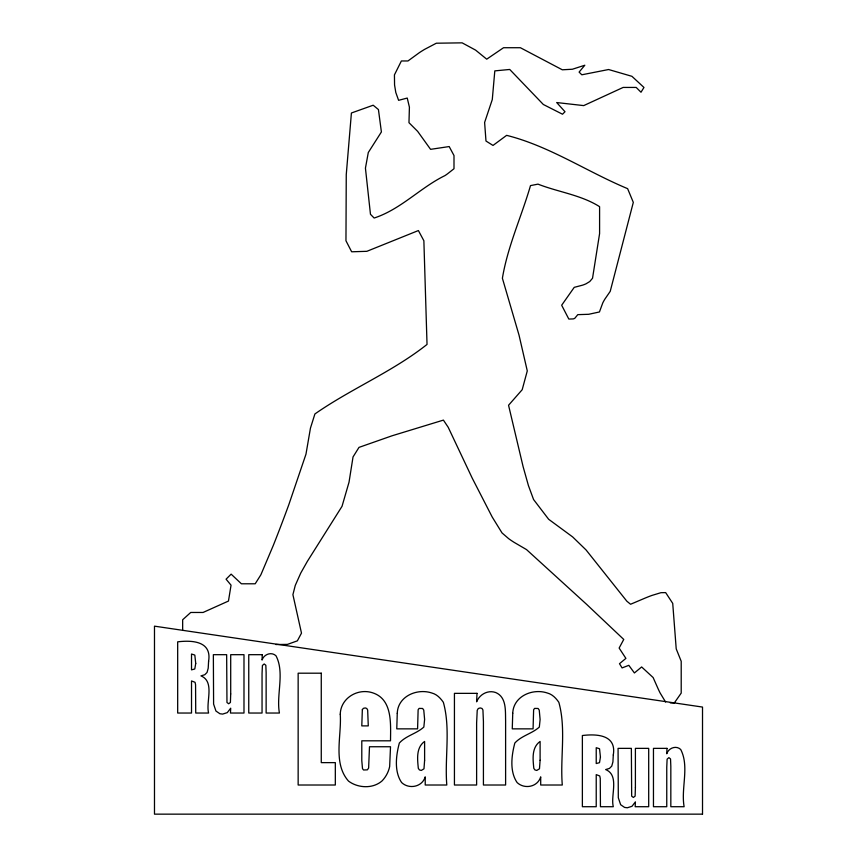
<?xml version="1.0" encoding="UTF-8"?>
<svg xmlns="http://www.w3.org/2000/svg" width="857" height="857" viewBox="0 0 857 857"><rect width="100%" height="100%" fill="white"/><g stroke="black" fill="none" stroke-linecap="round" stroke-linejoin="round"><path stroke-width="1.29" d="M275.858 644.528L287.438 644.389L297.368 640.843L301.493 633.152L292.912 594.662L295.269 585.417L300.721 573.119L307.342 561.389L342.029 506.326L349.035 482.159L353.03 456.942L358.997 447.386L392.003 435.806L443.412 420.112L448.2 427.268L472.228 478.142L492.207 517.017L502.031 532.936L508.63 538.635A90.006 90.006 0 0 0 514.264 542.438L526.519 549.594L586.702 604.421L623.746 639.44L619.129 648.053L625.899 658.38L619.493 663.704L622.096 667.914L628.824 665.332L634.405 672.959L641.636 666.96L653.13 677.544L657.523 687.464A147.907 147.907 0 0 0 660.04 692.842L665.578 701.99M670.324 702.911L674.341 702.911L681.208 693.099L681.208 661.283L676.216 648.867L672.724 603.382L665.664 592.605L660.951 592.69L651.749 595.486A156.97 156.97 0 0 0 644.314 598.432L630.57 604.26L626.842 601.196L586.07 549.958L572.658 536.932L548.651 519.278L533.568 499.524L528.415 485.544L523.124 466.722L508.555 405.254L522.192 389.71L527.28 370.91L519.031 335.141L502.395 278.257C507.687 246.334 521.527 216.51 530.494 185.605L537.992 184.137C558.186 192.064 580.992 194.903 599.589 206.666L599.589 233.607L592.53 278.257L589.755 281.546L586.081 283.774A30.006 30.006 0 0 1 582.396 285.21L574.233 287.352L561.667 305.231L568.823 319.061L573.119 318.922A6.577 6.577 0 0 0 574.811 318.279L577.789 314.648L588.695 314.294L599.439 311.969L602.782 302.885A55.18 55.18 0 0 1 604.838 299.179L610.216 291.369L633.312 202.381L627.624 188.658C587.12 171.775 549.487 146.097 506.637 135.352L493.011 145.433L485.983 141.03L484.612 122.465L492.282 99.573L494.81 70.885L509.733 69.46L543.338 104.49L562.513 114.217L564.999 111.731L556.696 102.551L583.713 105.604L623.157 87.435L636.205 87.435L641.004 92.235L643.961 87.457L631.93 76.316L608.599 69.524L581.807 74.795L579.107 72.095L584.806 65.239L572.369 69.246L562.299 69.792L520.381 47.724L503.552 47.724L486.712 59.176L475.603 50.124L462.137 42.85L436.32 43.214L424.601 49.374A134.924 134.924 0 0 0 419.502 52.566L407.964 60.965L401.376 60.965L394.434 74.88L394.563 84.982L395.795 92.47L398.601 100.323L407.246 98.062L409.41 107.168L408.971 122.69L417.648 131.357L430.578 149.343L449.186 146.558L453.996 155.535L453.996 168.733L448.179 173.307A41.918 41.918 0 0 1 444.944 175.61C420.358 187.619 400.733 209.397 374.134 218.032L370.47 214.282L365.436 168.154L368.296 152.514L381.397 131.957L378.43 109.567L373.191 105.218L351.413 112.995L346.26 174.571L345.96 240.753L351.649 251.787L366.86 251.315L418.398 230.554L423.872 240.753L427.032 344.428C392.57 371.745 350.984 388.778 314.905 413.963L310.459 428.093L305.97 454.189L288.841 504.623A1539.172 1539.172 0 0 1 273.265 545.502L260.882 574.768L255.204 583.788L241.395 583.788L231.133 574.136L226.077 579.182L231.047 585.17L228.465 601.057L203.066 612.466L190.725 612.466L182.659 619.761L182.659 630.313M230.704 693.956L230.415 702.44L228.658 703.758L226.966 702.483L226.655 654.684L213.361 654.684L213.597 704.09L215.953 711.053L219.906 713.742L222.638 714.095L227.298 712.617L230.704 708.193L230.469 713.035L243.988 713.035L243.988 654.684L230.704 654.684L230.704 693.956M635.401 787.637L635.123 796.121L633.366 797.438L631.673 796.164L631.363 748.365L618.068 748.365L618.304 797.771L620.661 804.734L624.603 807.423L627.345 807.776L631.995 806.298L635.401 801.873L635.176 806.716L648.695 806.716L648.695 748.365L635.401 748.365L635.401 787.637M262.274 654.684L262.049 660.061C263.86 654.352 271.39 651.427 275.997 655.787C284.91 672.841 276.093 694.684 279.414 713.035L266.131 713.035L266.131 672.627L265.831 665.278L264.181 663.961L262.413 665.482L262.049 673.591L262.049 713.035L248.755 713.035L248.755 654.684L262.274 654.684M666.982 748.365L666.757 753.742C668.567 748.032 676.098 745.108 680.694 749.468C689.617 766.522 680.801 788.365 684.122 806.716L670.827 806.716L670.827 766.308L670.538 758.959L668.889 757.642L667.11 759.163L666.757 767.272L666.757 806.716L653.462 806.716L653.462 748.365L666.982 748.365M477.006 693.356L476.621 701.808C479.609 694.352 487.965 689.714 495.753 692.552C506.723 697.223 505.309 711.01 505.609 720.78L505.609 785.012L483.423 785.012L483.423 721.54L482.93 710.003L481.998 708.45L480.188 707.936L478.27 708.525L477.22 710.314L476.621 723.062L476.621 785.012L454.435 785.012L454.435 693.356L477.006 693.356M397.262 713.292L396.77 728.857L417.584 728.857L418.13 709.767L419.105 708.396L422.63 708.482L423.765 710.11L424.611 719.473L423.84 727.068C416.566 733.667 406.068 735.649 399.351 743.019C396.041 755.36 393.984 771.418 401.633 782.559C409.057 789.576 422.244 787.005 425.222 776.849L425.222 785.012L446.797 785.012C444.569 757.706 450.782 728.932 443.358 702.29C440.434 698.091 436.813 694.245 431.682 692.959C416.973 688.085 397.798 696.334 397.262 713.292M512.743 713.292L512.261 728.857L533.075 728.857L533.622 709.767L534.597 708.396L538.11 708.482L539.246 710.11L540.103 719.473L539.332 727.068C532.047 733.667 521.549 735.649 514.843 743.019C511.533 755.36 509.465 771.418 517.114 782.559C524.538 789.576 537.735 787.005 540.703 776.849L540.703 785.012L562.288 785.012C560.049 757.706 566.273 728.932 558.839 702.29C555.925 698.091 552.294 694.245 547.173 692.959C532.454 688.085 513.289 696.334 512.743 713.292M208.594 661.283L208.208 668.224L207.051 672.445L204.759 674.738L200.966 675.884C215.075 681.658 205.68 701.904 208.594 713.035L195.728 713.035L195.567 684.754L195.064 682.301L191.518 680.94L191.518 713.035L177.678 713.035L177.678 641.839C192.439 640.05 211.99 641.207 208.594 661.283M613.301 754.963L612.916 761.905L611.748 766.126L609.456 768.418L605.663 769.565C619.772 775.339 610.377 795.585 613.301 806.716L600.436 806.716L600.264 778.435L599.761 775.981L596.226 774.621L596.226 806.716L582.374 806.716L582.374 735.52C597.147 733.731 616.697 734.888 613.301 754.963M362.34 709.692L361.793 725.89L368.274 725.89L367.664 710.003L366.742 708.45L365.2 707.936L363.325 708.375L362.34 709.692M340.25 714.245C341.782 735.874 332.666 763.094 348.499 781.091C358.012 788.236 372.966 788.965 382.126 780.845A29.599 29.599 0 0 0 389.656 766.576L390.513 746.747L369.485 746.747L368.628 768.054L367.364 769.843L363.55 769.993L362.5 768.643L361.793 760.63L361.793 740.812L390.513 740.812C390.599 723.961 392.731 699.312 372.666 692.82C357.83 687.892 340.668 698.016 340.25 714.245M195.728 663.436L194.796 668.996L191.518 669.853L191.518 654.02L194.828 655.08L195.728 663.436M600.436 757.117L599.504 762.676L596.226 763.533L596.226 747.7L599.536 748.761L600.436 757.117M424.611 760.288L423.979 768.815L421.269 770.443L419.427 769.918L418.323 768.365C417.423 759.109 415.966 747.636 424.611 741.434L424.611 760.288M540.103 760.288L539.471 768.815L536.75 770.443L534.918 769.918L533.815 768.365C532.904 759.109 531.447 747.636 540.103 741.434L540.103 760.288M321.268 673.195L298.15 673.195L298.15 785.012L335.323 785.012L335.323 762.634L321.268 762.634L321.268 673.195M702.515 814.15L154.485 814.15L154.485 626.156L702.515 707.068L702.515 814.15"/></g></svg>
